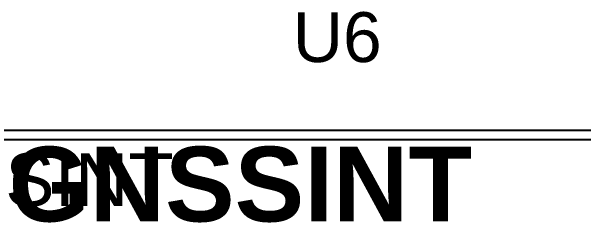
# Model space of a CAD drawing. Header units: inches. Extents: x -0.1 to 17.9, y -0.8 to 4.8.
# Drawn here: x 0.6436 to 1.1033, y 0.6022 to 0.7716 of the extents above; entities that cross this region are included whole.
import ezdxf

# ---------------------------------------------------------------- set-up
doc = ezdxf.new("R2010")
doc.units = ezdxf.units.IN
doc.header["$MEASUREMENT"] = 0
for name, color, linetype in [('PWR+Signal', 76, 'Continuous'), ('Top 3D Body', 56, 'Continuous'), ('Top Overlay', 2, 'Continuous')]:
    doc.layers.add(name, color=color, linetype=linetype)
doc.styles.add('Arial', font='', dxfattribs={"height": 0.2})
doc.styles.add('Arial_Bold', font='', dxfattribs={"height": 0.2})
doc.styles.get('Arial').set_extended_font_data('Arial')
doc.styles.get('Arial_Bold').set_extended_font_data('Arial', bold=True)

msp = doc.modelspace()

# ---------------------------------------------------------------- linework, layer by layer
at = {"layer": 'PWR+Signal'}
for p, q in [((3.556, 0.676), (0.249, 0.676)), ((0.62286, 0.66886), (3.556, 0.66886))]:
    msp.add_line(p, q, dxfattribs=at)

# ---------------------------------------------------------------- texts
at = {"layer": 'Top 3D Body', "style": 'Arial'}
msp.add_text('GNSSINT', height=0.0425, dxfattribs=at).set_placement((0.51, 0.61536))
at = {"layer": 'Top Overlay'}
for s, height, style, p in [('U6', 0.04, 'Arial', (0.86968, 0.73101)), ('GNSSINT', 0.06, 'Arial_Bold', (0.64133, 0.60303))]:
    msp.add_text(s, height=height, dxfattribs=dict(at, style=style)).set_placement(p)

doc.saveas('drawing.dxf')
